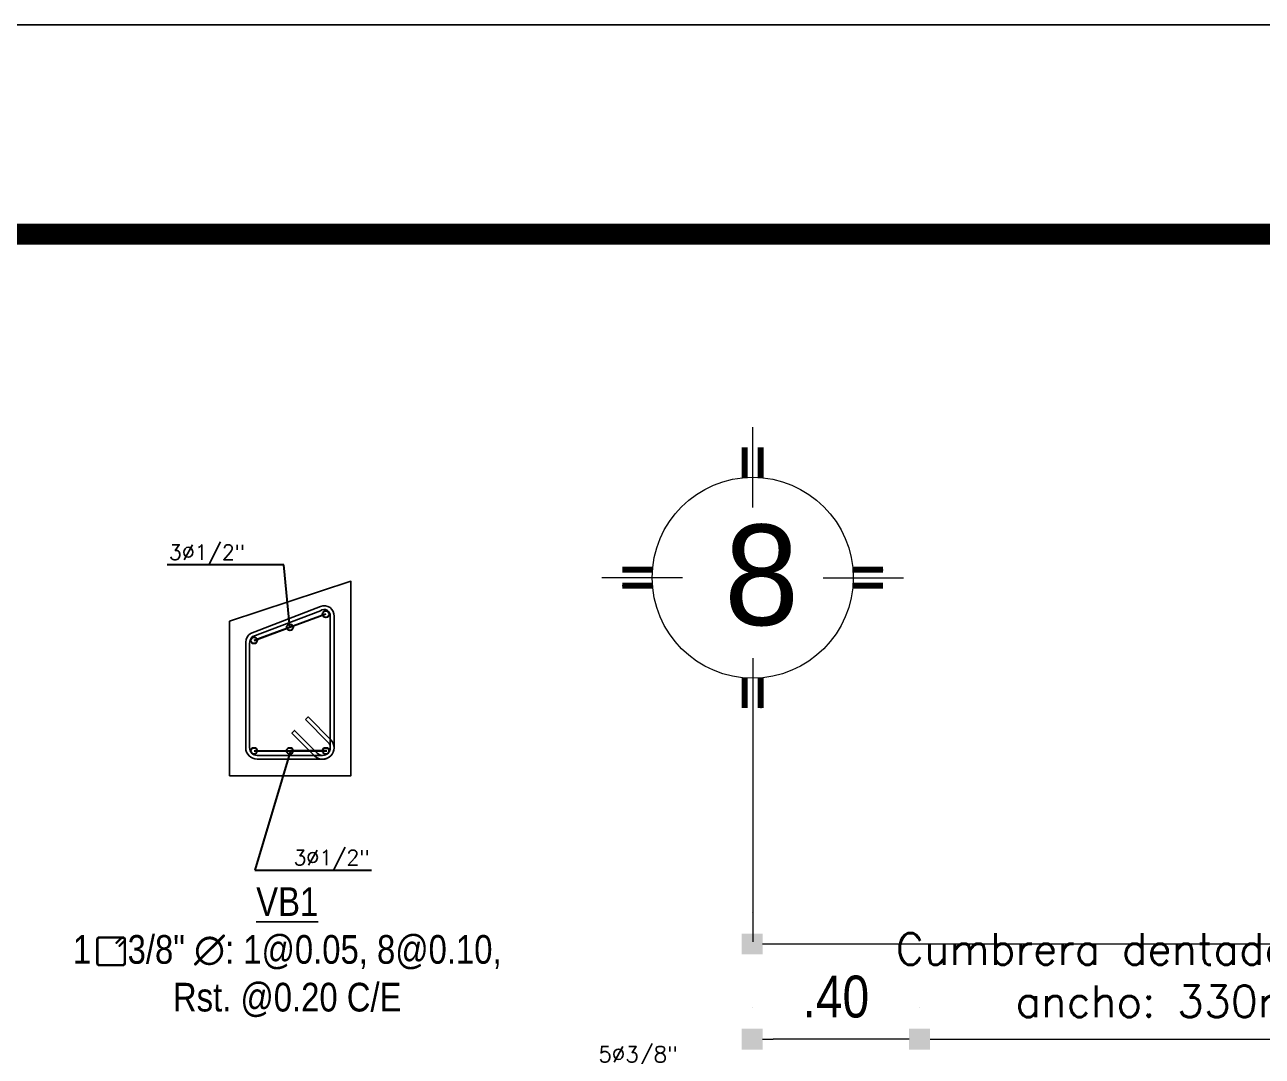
# Model space of a CAD drawing. Header units: millimetres. Extents: x -3570 to 5754, y -12788176 to 1214.
# Drawn here: x 3363.424 to 3366.379, y 1147.924 to 1150.388 of the extents above; entities that cross this region are included whole.
import ezdxf
from ezdxf import colors
from ezdxf.entities.mleader import LeaderData, LeaderLine
from ezdxf.math import Vec2, Vec3

# ---------------------------------------------------------------- set-up
doc = ezdxf.new("R2010")
doc.units = ezdxf.units.MM
for name, color, linetype, lineweight in [('.0 Metrados2', 4, 'Continuous', 40), ('49. EJES.', 152, 'Continuous', 5), ('MEMBR', 250, 'Continuous', 25), ('SGE_TEXTO-CHICOS-03', 3, 'Continuous', 9)]:
    doc.layers.add(name, color=color, linetype=linetype, lineweight=lineweight)
doc.layers.add('.D1 cotas', color=1, linetype='Continuous')
doc.layers.add('.D1 Texto', color=7, linetype='Continuous')
doc.layers.add('.N1 Acero Estribo', color=254, linetype='Continuous', transparency=0.5)
doc.styles.add('Anot 1.5mm simplex', font='simplex.shx', dxfattribs={"height": 0.0015})
doc.styles.add('Anot 2mm', font='ARIALN.TTF', dxfattribs={"height": 0.002})
doc.styles.add('arial narrow', font='ARIALN.TTF')
doc.styles.add('ESC 1-50 C', font='arial.ttf', dxfattribs={"height": 0.075})
doc.styles.add('nemi', font='GOTHIC.TTF')
doc.dimstyles.new('ROMAN50', dxfattribs={"dimtxt": 0.1, "dimasz": 0.05, "dimexe": 0.075, "dimexo": 0.05, "dimgap": 0.05, "dimtad": 2, "dimzin": 4, "dimdsep": 46, "dimtxsty": 'arial narrow', "dimblk": 'BOXFILLED', "dimcen": 0.07, "dimclrd": 142, "dimclre": 142, "dimclrt": 2, "dimaunit": 1, "dimadec": 0, "dimazin": 0, "dimtfac": 1, "dimtix": 1, "dimtmove": 0, "dimatfit": 3, "dimldrblk": 'BOXFILLED', "dimfxl": 0.2, "dimfxlon": 1, "dimtolj": 1, "dimtzin": 0, "dimlwd": 9, "dimlwe": 9, "dimarcsym": 0})

# ---------------------------------------------------------------- blocks, each defined once
blk = doc.blocks.new('_BoxFilled')
at = {"color": 0, "linetype": 'ByBlock', "lineweight": -2}
blk.add_line((-0.5, 0), (-1, 0), dxfattribs=at)
at = {"color": 0, "linetype": 'ByBlock'}
blk.add_solid([(-0.5, 0.5), (0.5, 0.5), (-0.5, -0.5), (0.5, -0.5)], dxfattribs=at)
blk = doc.blocks.new('*D1199')
at = {"color": 142, "lineweight": 9, "transparency": 16777216}
for p, q in [((3430.6389, 1105.5219), (3430.6389, 1105.5219)), ((3433.565, 1105.5219), (3433.565, 1105.5219)), ((3430.6889, 1105.4469), (3433.515, 1105.4469))]:
    blk.add_line(p, q, dxfattribs=at)
at = {"layer": 'Defpoints', "color": 0, "lineweight": -2, "transparency": 16777216}
for p in [(3433.565, 1105.4469), (3430.6389, 1104.0413, -53410680.7528), (3433.565, 1103.9869, -53410751.0073)]:
    blk.add_point(p, dxfattribs=at)
at = {"color": 142, "lineweight": 9, "transparency": 16777216, "xscale": 0.05, "yscale": 0.05, "zscale": 0.05, "rotation": 180}
blk.add_blockref('_BoxFilled', (3430.6389, 1105.4469), dxfattribs=at)
at = {"color": 142, "lineweight": 9, "transparency": 16777216, "xscale": 0.05, "yscale": 0.05, "zscale": 0.05}
blk.add_blockref('_BoxFilled', (3433.565, 1105.4469), dxfattribs=at)
at = {"color": 7, "lineweight": 20, "transparency": 16777216, "insert": (3432.1019, 1105.5479), "char_height": 0.1, "attachment_point": 5, "style": 'arial narrow'}
blk.add_mtext('\\A1;2.93', dxfattribs=at)
blk = doc.blocks.new('*D1201')
at = {"color": 142, "lineweight": 9, "transparency": 16777216}
for p, q in [((3430.2389, 1105.7492), (3430.2389, 1105.7492)), ((3433.9649, 1105.4742), (3433.9649, 1105.7492)), ((3430.2889, 1105.6742), (3433.9149, 1105.6742))]:
    blk.add_line(p, q, dxfattribs=at)
at = {"layer": 'Defpoints', "color": 0, "lineweight": -2, "transparency": 16777216}
for p in [(3433.9649, 1105.6742), (3430.2389, 1103.7561, -53410680.7528), (3433.9649, 1103.5052)]:
    blk.add_point(p, dxfattribs=at)
at = {"color": 142, "lineweight": 9, "transparency": 16777216, "xscale": 0.05, "yscale": 0.05, "zscale": 0.05, "rotation": 180}
blk.add_blockref('_BoxFilled', (3430.2389, 1105.6742), dxfattribs=at)
at = {"color": 142, "lineweight": 9, "transparency": 16777216, "xscale": 0.05, "yscale": 0.05, "zscale": 0.05}
blk.add_blockref('_BoxFilled', (3433.9649, 1105.6742), dxfattribs=at)
at = {"color": 7, "lineweight": 20, "transparency": 16777216, "insert": (3432.1019, 1105.7753), "char_height": 0.1, "attachment_point": 5, "style": 'arial narrow'}
blk.add_mtext('\\A1;3.73', dxfattribs=at)
blk = doc.blocks.new('eje')
at = {"layer": '49. EJES.', "ltscale": 0.01}
for p, q in [((0, 0.9326), (0, 1.1246)), ((-0.0192, 1.0038), (-0.0192, 1.076)), ((0.2392, 0.7838), (0.3114, 0.7838)), ((-0.168, 0.7646), (-0.36, 0.7646)), ((-0.2392, 0.7454), (-0.3114, 0.7454)), ((0.168, 0.7646), (0.36, 0.7646)), ((0, 0.5726), (0, 0.4446)), ((0.0192, 0.5254), (0.0192, 0.4532))]:
    blk.add_line(p, q, dxfattribs=at)
at = {"layer": '49. EJES.'}
blk.add_line((0, 0.4446), (0, -0.1054), dxfattribs=at)
at = {"layer": '49. EJES.', "ltscale": 0.01, "const_width": 0.0144}
for points in [[(-0.0192, 1.0038), (-0.0192, 1.076)], [(0.0192, 1.0038), (0.0192, 1.076)], [(-0.2392, 0.7838), (-0.3114, 0.7838)], [(0.2392, 0.7838), (0.3114, 0.7838)], [(-0.2392, 0.7454), (-0.3114, 0.7454)], [(0.2392, 0.7454), (0.3114, 0.7454)], [(-0.0192, 0.5254), (-0.0192, 0.4532)], [(0.0192, 0.5254), (0.0192, 0.4532)]]:
    blk.add_lwpolyline(points, dxfattribs=at)
at = {"layer": '49. EJES.', "ltscale": 0.01}
blk.add_circle((0, 0.7646), 0.24, dxfattribs=at)
blk = doc.blocks.new('*D1202')
at = {"color": 142, "lineweight": 9, "transparency": 16777216}
for p, q in [((3430.2389, 1105.5219), (3430.2389, 1105.5219)), ((3430.6389, 1105.5219), (3430.6389, 1105.5219)), ((3430.5889, 1105.4469), (3430.2889, 1105.4469))]:
    blk.add_line(p, q, dxfattribs=at)
at = {"layer": 'Defpoints', "color": 0, "lineweight": -2, "transparency": 16777216}
for p in [(3430.2389, 1105.4469), (3430.6389, 1104.0413, 98402632.0184), (3430.2389, 1103.804, 151813312.7712)]:
    blk.add_point(p, dxfattribs=at)
at = {"color": 142, "lineweight": 9, "transparency": 16777216, "xscale": 0.05, "yscale": 0.05, "zscale": 0.05, "rotation": 180}
blk.add_blockref('_BoxFilled', (3430.2389, 1105.4469), dxfattribs=at)
at = {"color": 142, "lineweight": 9, "transparency": 16777216, "xscale": 0.05, "yscale": 0.05, "zscale": 0.05}
blk.add_blockref('_BoxFilled', (3430.6389, 1105.4469), dxfattribs=at)
at = {"color": 7, "lineweight": 20, "transparency": 16777216, "insert": (3430.4389, 1105.5479), "char_height": 0.1, "attachment_point": 5, "style": 'arial narrow'}
blk.add_mtext('\\A1;.40', dxfattribs=at)
blk = doc.blocks.new('_None')
blk = doc.blocks.new('*U537')
at = {"layer": '.D1 Texto', "color": 1, "lineweight": 30}
for centre in [(176.1017, 36.3307, -27595.7788), (176.4592, 36.3307, -27595.7788)]:
    blk.add_circle(centre, 0.0159, dxfattribs=at)
at = {"layer": '.N1 Acero Estribo'}
for p, q in [((176.4816, 36.3463, -27595.7788), (176.4816, 37.0078, -27595.7788)), ((176.5006, 36.3463, -27595.7788), (176.5006, 37.0078, -27595.7788)), ((176.0603, 36.8725, -27595.7788), (176.0603, 36.3463, -27595.7788)), ((176.0793, 36.8658, -27595.7788), (176.0793, 36.3463, -27595.7788)), ((176.1173, 36.3083, -27595.7788), (176.4436, 36.3083, -27595.7788)), ((176.1173, 36.2893, -27595.7788), (176.4436, 36.2893, -27595.7788))]:
    blk.add_line(p, q, dxfattribs=at)
at = {"layer": '.N1 Acero Estribo', "elevation": -27595.7788}
for points in [[(176.0843, 36.9165), (176.433, 37.0508)], [(176.0952, 36.9008), (176.4324, 37.0289)]]:
    blk.add_lwpolyline(points, dxfattribs=at)
blk.add_lwpolyline([(176.3573, 36.4864), (176.4704, 36.3732, -1), (176.4167, 36.3195), (176.3036, 36.4326), (176.2901, 36.4192), (176.4033, 36.306, 1), (176.4839, 36.3867), (176.3707, 36.4998)], format="xyb", close=True, dxfattribs=at)
at = {"layer": '.N1 Acero Estribo'}
for centre, radius, start, end in [((176.4511, 37.0047, -27595.7788), 0.0495, 356.35816, 111.41987), ((176.4511, 37.0047, -27595.7788), 0.0306, 354.10957, 127.70574), ((176.121, 36.8679, -27595.7788), 0.0609, 127.06463, 175.75245), ((176.1261, 36.8656, -27595.7788), 0.0468, 129.43019, 179.70766), ((176.1173, 36.3463, -27595.7788), 0.057, 180, 270), ((176.1173, 36.3463, -27595.7788), 0.038, 180, 270), ((176.4436, 36.3463, -27595.7788), 0.038, 270, 360), ((176.4436, 36.3463, -27595.7788), 0.057, 270, 360)]:
    blk.add_arc(centre, radius, start, end, dxfattribs=at)
blk = doc.blocks.new('*U551')
at = {"layer": '.D1 Texto', "color": 1, "lineweight": 30}
blk.add_circle((0, 0), 0.00762, dxfattribs=at)
blk = doc.blocks.new('*U552')
at = {"color": 0, "linetype": 'ByBlock', "lineweight": -2, "transparency": 16777216, "rotation": 20.08099875364519}
for p in [(3439.5659, 1182.0374, 53410406.7722), (3439.4802, 1182.006, 53410406.7722), (3439.3945, 1181.9747, 53410406.7722)]:
    blk.add_blockref('*U551', p, dxfattribs=at)
blk = doc.blocks.new('*U553')
at = {"layer": '.D1 Texto', "color": 1, "lineweight": 30}
blk.add_circle((0, 0), 0.00762, dxfattribs=at)
blk = doc.blocks.new('*U554')
at = {"color": 0, "linetype": 'ByBlock', "lineweight": -2, "transparency": 16777216, "rotation": 20.08099875364519}
for p in [(3439.5659, 1182.0374, 53410406.7722), (3439.4802, 1182.006, 53410406.7722), (3439.3945, 1181.9747, 53410406.7722)]:
    blk.add_blockref('*U553', p, dxfattribs=at)
blk = doc.blocks.new('*U555')
at = {"layer": '.D1 Texto', "color": 1, "lineweight": 30}
for centre in [(0, 0, 0), (0, 0)]:
    blk.add_circle(centre, 0.00762, dxfattribs=at)
blk = doc.blocks.new('*U556')
at = {"color": 0, "linetype": 'ByBlock', "lineweight": -2, "transparency": 16777216, "rotation": 180}
for p in [(3439.3945, 1181.7109, 53410406.7722), (3439.4802, 1181.7109, 53410406.7722), (3439.5659, 1181.7109, 53410406.7722)]:
    blk.add_blockref('*U555', p, dxfattribs=at)
blk = doc.blocks.new('qqwgeyvbtn7n67ityu7')
at = {"layer": '.D1 cotas'}
ml = blk.add_multileader_mtext('Standard', dxfattribs=at)
ml.set_content('3∅1/2" ', color=7, style='Anot 1.5mm simplex')
ml.set_leader_properties()
ml.set_arrow_properties(name='NONE')
ml.build(insert=Vec2(0, 0))
ml.multileader.update_dxf_attribs({"text_left_attachment_type": 6, "text_right_attachment_type": 6, "dogleg_length": 0.005, "arrow_head_size": 0.0479, "scale": 50})
ctx = ml.context
ctx.base_point, ctx.scale, ctx.char_height, ctx.arrow_head_size, ctx.landing_gap_size, ctx.plane_origin = Vec3(3445.8951, 1180.5277, 53410878.9812), 50, 0.03596, 0.0479, 0.0479, Vec3(3446.0298, 1180.778, 53410878.9812)
ctx.left_attachment, ctx.right_attachment, ctx.text_align_type = 6, 6, 2
notes = []
notes.append((ctx, [(1, (1, 1, 0), (3446.2152, 1180.5277, 53410878.9812), (-1, 0), 0.0444, [(1, [(3446.217, 1180.8124, 53410878.9812), (3446.043, 1180.8124, 53410878.9812), (3446.13, 1180.8124, 53410878.9812)], 0, [])])]))
ctx.mtext.insert, ctx.mtext.width, ctx.mtext.alignment, ctx.mtext.flow_direction = Vec3(3446.1228, 1180.5756, 53410878.9812), 0.184697, 3, 5
for ctx, leaders in notes:
    for number, flags, end, landing, length, lines in leaders:
        leader = LeaderData()
        leader.index, (leader.has_last_leader_line, leader.has_dogleg_vector, leader.attachment_direction) = number, flags
        leader.last_leader_point, leader.dogleg_vector, leader.dogleg_length = Vec3(end), Vec3(landing), length
        for number, points, colour, breaks in lines:
            line = LeaderLine()
            line.index, line.vertices, line.color, line.breaks = number, Vec3.list(points), colors.encode_raw_color(colour), breaks
            leader.lines.append(line)
        ctx.leaders.append(leader)
blk = doc.blocks.new('defrgthjyku')
at = {"layer": '.D1 Texto', "color": 1, "lineweight": 30}
blk.add_circle((3437.0118, 1182.5409, 53410406.7722), 0.00762, dxfattribs=at)
at = {"layer": '.N1 Acero Estribo', "elevation": -9839.5305}
for points in [[(3436.4711, 1181.7016), (3436.5269, 1181.7016, 0.414214), (3436.5329, 1181.7077), (3436.5329, 1181.7635, 0.414214), (3436.5269, 1181.7695), (3436.4711, 1181.7695, 0.414214), (3436.465, 1181.7635), (3436.465, 1181.7077, 0.414214)], [(3436.4711, 1181.7036), (3436.5269, 1181.7036, 0.414214), (3436.5309, 1181.7077), (3436.5309, 1181.7635, 0.414214), (3436.5269, 1181.7675), (3436.4711, 1181.7675, 0.414214), (3436.467, 1181.7635), (3436.467, 1181.7077, 0.414214)], [(3436.5177, 1181.7486), (3436.5297, 1181.7606, 1), (3436.524, 1181.7663), (3436.512, 1181.7543), (3436.5106, 1181.7558), (3436.5226, 1181.7678, -1), (3436.5311, 1181.7592), (3436.5191, 1181.7472)]]:
    blk.add_lwpolyline(points, format="xyb", close=True, dxfattribs=at)
at = {"color": 2, "lineweight": -3, "elevation": 53410406.7722}
blk.add_lwpolyline([(3436.782, 1182.1549), (3437.0718, 1182.1549), (3437.0718, 1182.6197), (3436.782, 1182.524), (3436.782, 1182.1549)], dxfattribs=at)
at = {"layer": '.0 Metrados2', "xscale": 0.4794129483283974, "yscale": 0.4794129483283974, "zscale": 0.4794129483283974}
blk.add_blockref('*U537', (3352.4149, 1164.7969, 53423636.5459), dxfattribs=at)
at = {"color": 244, "lineweight": 30, "true_color": 0x991b1e}
for name in ['*U552', '*U554', '*U556']:
    blk.add_blockref(name, (-2.5541, 0.5035), dxfattribs=at)
at = {"layer": '.D1 Texto', "color": 7, "true_color": 0xffffff, "insert": (3436.3871, 1181.8885, -9839.5304), "char_height": 0.068437, "width": 1.065065, "attachment_point": 1, "style": 'Anot 2mm'}
blk.add_mtext('\\pxqc;{\\LVB1 \\P}1    3/8" ∅: 1@0.05, 8@0.10, \\PRst. @0.20 C/E', dxfattribs=at)
at = {"layer": '.D1 cotas'}
ml = blk.add_multileader_mtext('Standard', dxfattribs=at)
ml.set_content('3∅1/2" ', color=7, style='Anot 1.5mm simplex')
ml.set_leader_properties()
ml.set_arrow_properties(name='NONE')
ml.build(insert=Vec2(0, 0))
ml.multileader.update_dxf_attribs({"text_left_attachment_type": 6, "text_right_attachment_type": 6, "dogleg_length": 0.005, "arrow_head_size": 0.0479, "scale": 50})
ctx = ml.context
ctx.base_point, ctx.scale, ctx.char_height, ctx.arrow_head_size, ctx.landing_gap_size, ctx.plane_origin = Vec3(3436.5911, 1182.6588, 53410406.7722), 50, 0.03596, 0.0479, 0.0479, Vec3(3436.8238, 1182.4569, 53410406.7722)
ctx.left_attachment, ctx.right_attachment, ctx.text_align_type = 6, 6, 2
notes = []
notes.append((ctx, [(1, (1, 1, 0), (3436.9112, 1182.6588, 53410406.7722), (-1, 0), 0.0444, [(1, [(3437.0118, 1182.5409, 53410406.7722), (3436.8404, 1182.4782, 53410406.7722), (3436.9261, 1182.5095, 53410406.7722)], 0, [])])]))
ctx.mtext.insert, ctx.mtext.width, ctx.mtext.alignment, ctx.mtext.flow_direction = Vec3(3436.8188, 1182.7068, 53410406.7722), 0.184697, 3, 5
ml = blk.add_multileader_mtext('Standard', dxfattribs=at)
ml.set_content('3∅1/2" ', color=7, style='Anot 1.5mm simplex')
ml.set_leader_properties()
ml.set_arrow_properties(name='NONE')
ml.build(insert=Vec2(0, 0))
ml.multileader.update_dxf_attribs({"text_left_attachment_type": 6, "text_right_attachment_type": 6, "dogleg_length": 0.005, "arrow_head_size": 0.0479, "scale": 50})
ctx = ml.context
ctx.base_point, ctx.scale, ctx.char_height, ctx.arrow_head_size, ctx.landing_gap_size, ctx.plane_origin = Vec3(3436.8866, 1181.9297, 53410406.7722), 50, 0.03596, 0.0479, 0.0479, Vec3(3437.0276, 1182.18, 53410406.7722)
ctx.left_attachment, ctx.right_attachment = 6, 6
notes.append((ctx, [(1, (1, 1, 0), (3436.8422, 1181.9297, 53410406.7722), (1, 0), 0.0444, [(1, [(3436.8404, 1182.2144, 53410406.7722), (3437.0144, 1182.2144, 53410406.7722), (3436.9274, 1182.2144, 53410406.7722)], 0, [])])]))
ctx.mtext.insert, ctx.mtext.width, ctx.mtext.flow_direction = Vec3(3436.9345, 1181.9776, 53410406.7722), 0.184697, 5
for ctx, leaders in notes:
    for number, flags, end, landing, length, lines in leaders:
        leader = LeaderData()
        leader.index, (leader.has_last_leader_line, leader.has_dogleg_vector, leader.attachment_direction) = number, flags
        leader.last_leader_point, leader.dogleg_vector, leader.dogleg_length = Vec3(end), Vec3(landing), length
        for number, points, colour, breaks in lines:
            line = LeaderLine()
            line.index, line.vertices, line.color, line.breaks = number, Vec3.list(points), colors.encode_raw_color(colour), breaks
            leader.lines.append(line)
        ctx.leaders.append(leader)
blk = doc.blocks.new('fdrtyuiuoio')
at = {"layer": '.D1 cotas'}
ml = blk.add_multileader_mtext('Standard', dxfattribs=at)
ml.set_content('5∅3/8" ', color=7, style='Anot 1.5mm simplex')
ml.set_leader_properties()
ml.set_arrow_properties(name='NONE')
ml.build(insert=Vec2(0, 0))
ml.multileader.update_dxf_attribs({"text_left_attachment_type": 6, "text_right_attachment_type": 6, "dogleg_length": 0.005, "arrow_head_size": 0.0501, "scale": 50})
ctx = ml.context
ctx.base_point, ctx.scale, ctx.char_height, ctx.arrow_head_size, ctx.landing_gap_size, ctx.plane_origin = Vec3(3439.3586, 1182.2032, 54309825.7515), 50, 0.03755, 0.0501, 0.0501, Vec3(3439.4548, 1181.9344, 54309825.7515)
ctx.left_attachment, ctx.right_attachment = 6, 6
notes = []
notes.append((ctx, [(1, (1, 1, 0), (3439.3122, 1182.2032, 54309825.7515), (1, 0), 0.0464, [(0, [(3439.0997, 1181.702, 54309825.7515), (3439.0997, 1182.152, 54309825.7515), (3439.0997, 1182.002, 54309825.7515), (3439.2497, 1181.702, 54309825.7515), (3439.0997, 1181.852, 54309825.7515)], 0, [])])]))
ctx.mtext.insert, ctx.mtext.width, ctx.mtext.flow_direction = Vec3(3439.4087, 1182.2533, 54309825.7515), 0.192895, 5
for ctx, leaders in notes:
    for number, flags, end, landing, length, lines in leaders:
        leader = LeaderData()
        leader.index, (leader.has_last_leader_line, leader.has_dogleg_vector, leader.attachment_direction) = number, flags
        leader.last_leader_point, leader.dogleg_vector, leader.dogleg_length = Vec3(end), Vec3(landing), length
        for number, points, colour, breaks in lines:
            line = LeaderLine()
            line.index, line.vertices, line.color, line.breaks = number, Vec3.list(points), colors.encode_raw_color(colour), breaks
            leader.lines.append(line)
        ctx.leaders.append(leader)
blk = doc.blocks.new('du6iysyutyuty')
at = {"layer": 'SGE_TEXTO-CHICOS-03'}
ml = blk.add_multileader_mtext('Standard', dxfattribs=at)
ml.set_content('{\\Fromans|c0;Cumbrera dentada de aluzinc ancho: 330mm E=5mm }', color=256, style='ESC 1-50 C')
ml.set_leader_properties()
ml.build(insert=Vec2(0, 0))
ml.multileader.update_dxf_attribs({"text_left_attachment_type": 2, "text_right_attachment_type": 2, "dogleg_length": 0.1, "arrow_head_size": 0.07})
ctx = ml.context
ctx.base_point, ctx.char_height, ctx.arrow_head_size, ctx.landing_gap_size, ctx.plane_origin = Vec3(3456.8208, 1157.2258, -99722446.6615), 0.075, 0.07, 0.02, Vec3(3457.943, 1157.1178, -99722446.6615)
ctx.left_attachment, ctx.right_attachment, ctx.text_align_type = 2, 2, 2
notes = []
notes.append((ctx, [(1, (1, 1, 0), (3458.2215, 1157.2258, -99722446.6615), (-1, 0), 0.05, [(0, [(3458.2417, 1156.9556, -99722446.6615)], 0, [])])]))
ctx.mtext.insert, ctx.mtext.rotation, ctx.mtext.width, ctx.mtext.defined_height, ctx.mtext.alignment, ctx.mtext.flow_direction = Vec3(3458.1515, 1157.3883, -99722446.6615), 6.283185, 1.667215, 0.6114, 3, 5
for ctx, leaders in notes:
    for number, flags, end, landing, length, lines in leaders:
        leader = LeaderData()
        leader.index, (leader.has_last_leader_line, leader.has_dogleg_vector, leader.attachment_direction) = number, flags
        leader.last_leader_point, leader.dogleg_vector, leader.dogleg_length = Vec3(end), Vec3(landing), length
        for number, points, colour, breaks in lines:
            line = LeaderLine()
            line.index, line.vertices, line.color, line.breaks = number, Vec3.list(points), colors.encode_raw_color(colour), breaks
            leader.lines.append(line)
        ctx.leaders.append(leader)
blk = doc.blocks.new('c3')
at = {"color": 6, "lineweight": 20}
blk.add_blockref('eje', (3430.2403, 1105.7845, -199404586.0703), dxfattribs=at)
at = {"color": 244, "lineweight": 30, "true_color": 0x991b1e}
for name, p in [('defrgthjyku', (-7.7909, -76.0789, -47591646.3939)), ('qqwgeyvbtn7n67ityu7', (-11.7528, -75.3009, -101002053.1661)), ('fdrtyuiuoio', (-9.537, -76.8237, -47591646.3939))]:
    blk.add_blockref(name, p, dxfattribs=at)
at = {"color": 244, "lineweight": -2, "true_color": 0x991b1e}
blk.add_blockref('du6iysyutyuty', (-26.0588, -51.6886, -47591174.1849), dxfattribs=at)
at = {"lineweight": 15, "style": 'nemi'}
blk.add_text('8', height=0.24, dxfattribs=at).set_placement((3430.1723, 1106.4359, -199404586.0703))
at = {"color": 6, "lineweight": 20}
for base, p1, p2, picture, middle in [((3433.9649, 1105.6742, -47591273.2991), (3430.2389, 1103.7561, -101001954.0519), (3433.9649, 1103.5052, -47591273.2991), '*D1201', (3432.1019, 1105.7753, -47591273.2991)), ((3430.2389, 1105.4469, -199404586.0703), (3430.6389, 1104.0413, -101001954.0519), (3430.2389, 1103.804, -47591273.2991), '*D1202', (3430.4389, 1105.5479, -199404586.0703)), ((3433.565, 1105.4469, -47591273.2991), (3430.6389, 1104.0413, -101001954.0519), (3433.565, 1103.9869, -101002024.3064), '*D1199', (3432.1019, 1105.5479, -47591273.2991))]:
    dim = blk.add_linear_dim(base=base, p1=p1, p2=p2, dimstyle='ROMAN50', override={"dimclrt": 7}, dxfattribs=at)
    dim.commit()
    dim.dimension.update_dxf_attribs({"geometry": picture, "text_midpoint": middle})
blk = doc.blocks.new('c4')
at = {"color": 244, "lineweight": 30, "true_color": 0x991b1e}
blk.add_blockref('defrgthjyku', (0.9447, -76.2832, -53410779.867), dxfattribs=at)

msp = doc.modelspace()

# ---------------------------------------------------------------- linework, layer by layer
at = {"color": 6, "lineweight": 25, "elevation": 1333}
msp.add_lwpolyline([(3361.1289, 1150.3884), (3403.1289, 1150.3884), (3403.1289, 1120.6884), (3361.1289, 1120.6884)], close=True, dxfattribs=at)
at = {"layer": 'MEMBR', "color": 7, "lineweight": 53, "ltscale": 0.025, "const_width": 0.0499, "elevation": 1333}
msp.add_lwpolyline([(3361.6289, 1149.8884), (3402.6289, 1149.8884), (3402.6289, 1121.1884), (3361.6289, 1121.1884)], close=True, dxfattribs=at)

# ---------------------------------------------------------------- next in the draw order: block references
at = {"color": 6, "lineweight": -2}
msp.add_blockref('c3', (-65.078, 42.5184, 47591164.7159), dxfattribs=at)

# ---------------------------------------------------------------- next in the draw order: block references
msp.add_blockref('c4', (-63.9043, 42.7921, 53410779.867), dxfattribs=at)

doc.saveas('drawing.dxf')
